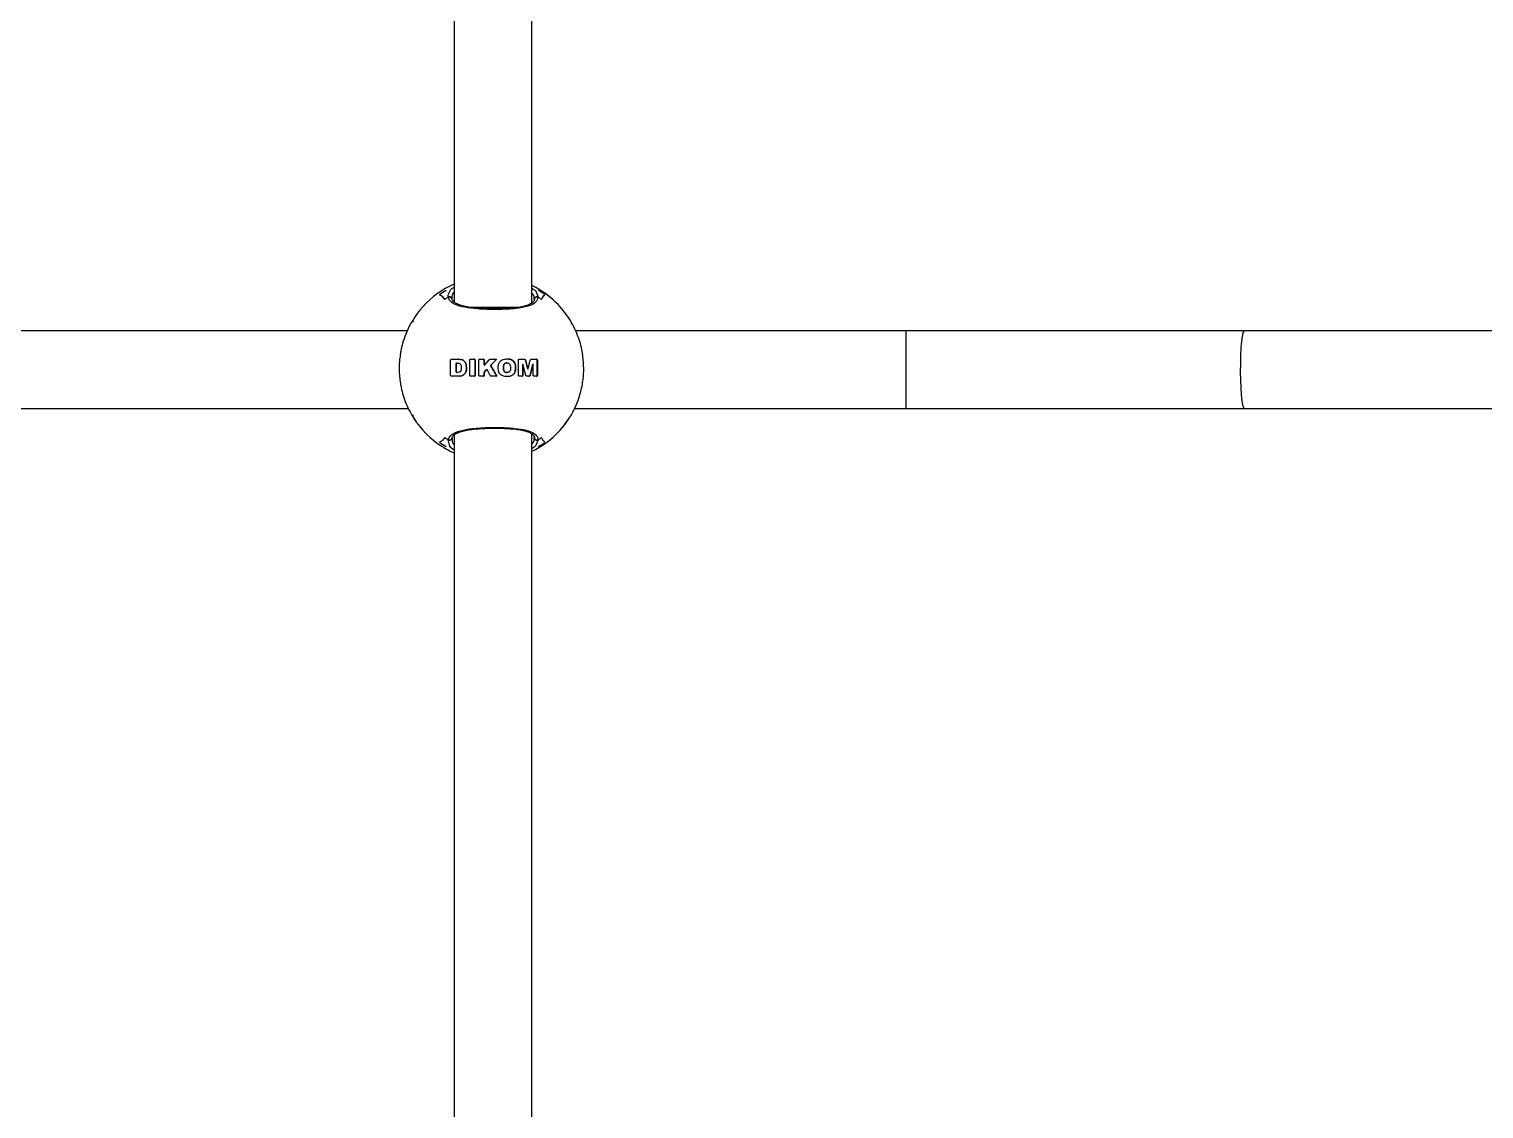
# Model space of a CAD drawing. Header units: millimetres. Extents: x -3650 to 2858, y -2899 to 2376.
# Drawn here: x 708.8 to 1008.4, y 273.6 to 495.9 of the extents above; entities that cross this region are included whole.
import ezdxf

# ---------------------------------------------------------------- set-up
doc = ezdxf.new("R2010")
doc.units = ezdxf.units.MM
doc.layers.add('DIKOM_ОБЪЕКТ', color=7, linetype='Continuous')

msp = doc.modelspace()

# ---------------------------------------------------------------- linework, layer by layer
at = {"layer": 'DIKOM_ОБЪЕКТ'}
for p, q in [((796.33, 527.99), (796.33, 439.71)), ((812.33, 439.51), (812.33, 527.99)), ((795.87, 440.36), (795.86, 440.55)), ((813.31, 441.47), (813.59, 440.7)), ((809.27, 438.55), (799.94, 438.55)), ((812.83, 440.22), (812.8, 440.31)), ((787.85, 435.78), (787.77, 435.52)), ((788.11, 436.41), (787.94, 436.13)), ((788.01, 436.27), (787.96, 436.11)), ((786.67, 433.76), (521.33, 433.76)), ((889.42, 433.76), (821.33, 433.76)), ((959.07, 433.76), (889.42, 433.76)), ((889.42, 417.76), (889.42, 433.76)), ((1024.33, 433.76), (959.07, 433.76)), ((795.59, 427.78), (795.69, 427.89)), ((795.59, 424.61), (795.59, 427.73)), ((795.69, 427.89), (795.8, 427.93)), ((795.8, 427.93), (795.89, 427.93)), ((795.89, 427.93), (797.23, 427.93)), ((796.7, 426.94), (796.7, 425.41)), ((796.7, 425.41), (796.7, 426.94)), ((796.7, 426.94), (796.7, 426.94)), ((796.94, 427.14), (796.94, 427.14)), ((796.95, 427.14), (797.13, 427.13)), ((796.96, 427.14), (796.96, 427.14)), ((797.23, 427.93), (797.94, 427.83)), ((797.94, 427.83), (797.23, 427.93)), ((797.54, 426.98), (797.63, 426.87)), ((797.94, 427.83), (798.09, 427.77)), ((798.09, 427.77), (797.94, 427.83)), ((797.94, 427.83), (797.94, 427.83)), ((798.09, 427.77), (798.61, 427.31)), ((798.6, 427.31), (798.09, 427.77)), ((798.09, 427.77), (798.09, 427.77)), ((798.8, 426.87), (798.6, 427.31)), ((798.6, 427.31), (798.61, 427.31)), ((798.61, 427.31), (798.8, 426.87)), ((798.75, 425.31), (798.88, 425.89)), ((798.88, 425.89), (798.76, 425.31)), ((798.8, 426.87), (798.88, 425.89)), ((798.88, 425.89), (798.8, 426.87)), ((798.8, 426.87), (798.8, 426.87)), ((798.88, 425.89), (798.88, 425.89)), ((799.51, 424.61), (799.51, 427.73)), ((799.71, 427.93), (800.41, 427.93)), ((800.61, 427.73), (800.61, 424.61)), ((800.61, 424.61), (800.61, 427.73)), ((800.61, 427.73), (800.61, 427.73)), ((801.41, 424.61), (801.41, 427.74)), ((801.61, 427.93), (802.3, 427.93)), ((802.5, 427.73), (802.5, 426.8)), ((802.5, 426.8), (802.5, 427.73)), ((802.5, 427.73), (802.5, 427.73)), ((802.5, 426.8), (802.5, 426.8)), ((802.57, 426.73), (802.58, 426.73)), ((802.64, 426.76), (803.52, 427.78)), ((802.93, 425.71), (802.64, 425.41)), ((802.64, 425.41), (802.93, 425.71)), ((802.93, 425.71), (802.93, 425.71)), ((803.03, 425.76), (803.03, 425.76)), ((803.72, 424.59), (803.16, 425.68)), ((803.85, 427.93), (804.89, 427.93)), ((803.91, 426.44), (803.91, 426.44)), ((803.94, 426.75), (804.95, 427.79)), ((803.94, 426.75), (803.95, 426.75)), ((804.95, 427.79), (803.95, 426.75)), ((804.95, 427.79), (804.95, 427.79)), ((806.48, 426.53), (806.48, 425.81)), ((806.48, 426.53), (806.48, 426.53)), ((806.48, 425.81), (806.48, 426.53)), ((806.48, 425.81), (806.6, 425.46)), ((806.48, 425.81), (806.48, 425.81)), ((806.61, 425.46), (806.48, 425.81)), ((806.6, 425.46), (806.61, 425.46)), ((806.65, 426.94), (806.65, 426.94)), ((806.92, 427.13), (806.92, 427.13)), ((807.18, 427.18), (807.18, 427.18)), ((807.86, 427.91), (807.19, 427.95)), ((807.89, 425.81), (807.77, 425.45)), ((807.86, 427.91), (807.86, 427.91)), ((807.9, 426.45), (807.89, 425.81)), ((808.9, 426.87), (808.9, 426.87)), ((809.56, 424.61), (809.56, 427.73)), ((809.76, 427.93), (810.77, 427.93)), ((810.43, 424.61), (810.43, 426.9)), ((810.43, 426.9), (810.44, 426.9)), ((810.44, 426.9), (810.44, 424.61)), ((810.46, 426.92), (810.46, 426.92)), ((811.06, 424.61), (810.49, 426.9)), ((811.46, 425.98), (811.01, 427.74)), ((811.02, 427.74), (811.47, 425.98)), ((811.46, 425.98), (811.47, 425.98)), ((811.51, 425.95), (811.51, 425.95)), ((811.56, 425.98), (812, 427.74)), ((812.53, 426.9), (811.95, 424.61)), ((811.95, 424.61), (812.53, 426.9)), ((812.25, 427.93), (813.25, 427.93)), ((812.53, 426.9), (812.53, 426.9)), ((812.56, 426.92), (812.55, 426.92)), ((812.58, 424.61), (812.58, 426.9)), ((813.44, 424.61), (813.44, 427.73)), ((813.44, 427.73), (813.45, 427.73)), ((813.45, 427.73), (813.45, 424.61)), ((795.6, 424.56), (795.59, 424.61)), ((795.81, 424.42), (795.68, 424.47)), ((795.89, 424.41), (795.81, 424.42)), ((797.24, 424.41), (795.89, 424.41)), ((796.7, 425.41), (796.7, 425.41)), ((796.93, 425.21), (796.93, 425.21)), ((797.33, 425.24), (796.95, 425.21)), ((796.96, 425.21), (796.96, 425.21)), ((797.37, 424.42), (797.24, 424.41)), ((797.25, 424.41), (797.37, 424.42)), ((797.9, 424.51), (797.37, 424.42)), ((797.37, 424.42), (797.89, 424.51)), ((797.37, 424.42), (797.37, 424.42)), ((797.89, 424.51), (797.9, 424.51)), ((798.75, 425.31), (798.76, 425.31)), ((800.41, 424.41), (799.71, 424.41)), ((800.61, 424.61), (800.61, 424.61)), ((802.3, 424.41), (801.61, 424.41)), ((802.5, 425.07), (802.5, 424.61)), ((802.5, 424.61), (802.5, 425.07)), ((802.5, 425.07), (802.5, 425.07)), ((802.5, 424.61), (802.5, 424.61)), ((802.64, 425.41), (802.64, 425.41)), ((804.95, 424.41), (804.01, 424.41)), ((805.04, 424.58), (805.04, 424.58)), ((807.16, 425.16), (807.17, 425.16)), ((807.2, 424.35), (807.87, 424.44)), ((807.87, 424.44), (807.87, 424.44)), ((808.87, 425.4), (808.88, 425.4)), ((810.24, 424.41), (809.76, 424.41)), ((810.43, 424.61), (810.44, 424.61)), ((811.71, 424.41), (811.31, 424.41)), ((811.95, 424.61), (811.95, 424.61)), ((813.25, 424.41), (812.77, 424.41)), ((813.44, 424.61), (813.45, 424.61)), ((521.08, 417.76), (786.89, 417.76)), ((787.77, 416.52), (787.85, 416.26)), ((821.08, 417.76), (889.42, 417.76)), ((889.42, 417.76), (959.07, 417.76)), ((959.07, 417.76), (1024.33, 417.76)), ((787.96, 415.93), (788.01, 415.77)), ((795.39, 410.25), (795.11, 411.34)), ((795.91, 411.56), (795.93, 411.48)), ((796.33, 412.34), (796.33, 139.7)), ((812.33, 139.51), (812.33, 412.53)), ((812.8, 411.73), (812.83, 411.82)), ((813.59, 411.34), (813.27, 410.53)), ((814.16, 410.01), (813.65, 409.94)), ((814.24, 410.3), (814.24, 410.02))]:
    msp.add_line(p, q, dxfattribs=at)
at = {"layer": 'DIKOM_ОБЪЕКТ', "flags": 128}
msp.add_lwpolyline([(959.07, 417.76), (958.9, 417.95), (958.74, 418.5), (958.59, 419.39), (958.47, 420.58), (958.37, 422.02), (958.3, 423.62), (958.28, 425.33), (958.29, 427.06), (958.33, 428.72), (958.41, 430.25), (958.52, 431.57), (958.66, 432.62), (958.82, 433.34), (958.99, 433.72), (959.07, 433.76)], dxfattribs=at)
at = {"layer": 'DIKOM_ОБЪЕКТ'}
for centre, radius, start, end in [((804.01, 426.03), 19, 122.6676, 147.3693), ((804.12, 426.09), 18.59, 120.5809, 125.6375), ((804.32, 426.08), 17.28, 122.2246, 125.0626), ((804.23, 425.86), 17.54, 54.959, 57.7538), ((804.2, 426.11), 18.58, 54.3583, 59.4187), ((803.99, 426.03), 19, 32.6311, 57.3321), ((804.01, 426.01), 18.99, 212.6297, 237.3346), ((803.99, 426.01), 18.99, 302.6657, 327.3699), ((804.17, 426.02), 18.67, 234.3734, 239.4081), ((804.21, 425.8), 17.08, 234.9276, 237.7985), ((804.34, 426.01), 17.34, 302.2231, 305.0508), ((804.15, 426), 18.66, 300.5923, 305.6307)]:
    msp.add_arc(centre, radius, start, end, dxfattribs=at)
for points, knots in [([(793.29, 441.2), (793.47, 441.12), (793.85, 440.96), (794.21, 440.47), (794.4, 440.22)], [0, 0, 0, 0, 0.49657, 1, 1, 1, 1]), ([(794.4, 440.22), (794.22, 440.47), (793.85, 440.96), (793.48, 441.12), (793.29, 441.2)], [0, 0, 0, 0, 0.496486, 1, 1, 1, 1]), ([(796.33, 443.36), (795.99, 443.22), (795.05, 442.84), (794.21, 442.3), (793.67, 441.95)], [0, 0, 0, 0, 0.368047, 1, 1, 1, 1]), ([(795.11, 440.7), (795.1, 440.74), (795.04, 441.11), (795.25, 441.5), (795.44, 441.85)], [0, 0, 0, 0, 0.112863, 1, 1, 1, 1]), ([(795.84, 440.38), (795.84, 440.39), (795.83, 440.47), (795.75, 440.59), (795.61, 440.71), (795.44, 440.77), (795.27, 440.77), (795.17, 440.73), (795.12, 440.7), (795.11, 440.7)], [0, 0, 0, 0, 0.031897, 0.241297, 0.444904, 0.634331, 0.810301, 0.980093, 1, 1, 1, 1]), ([(795.11, 440.7), (795.16, 440.72), (795.25, 440.77), (795.42, 440.77), (795.57, 440.73), (795.71, 440.64), (795.81, 440.5), (795.86, 440.35), (795.87, 440.26), (795.87, 440.22)], [0, 0, 0, 0, 0.145332, 0.290724, 0.434578, 0.582064, 0.73851, 0.90609, 1, 1, 1, 1]), ([(813.59, 440.7), (813.49, 440.32), (813.29, 439.56), (811.65, 438.77), (809.45, 438.38), (806.92, 438.19), (804.17, 438.14), (801.1, 438.25), (798.4, 438.56), (796.38, 439.17), (795.36, 439.94), (795.17, 440.5), (795.11, 440.7)], [0, 0, 0, 0, 0.111436, 0.229361, 0.339012, 0.41011, 0.516712, 0.623259, 0.729395, 0.834804, 0.941414, 1, 1, 1, 1]), ([(795.44, 441.85), (795.46, 441.94), (795.53, 442.26), (796, 442.57), (796.33, 442.79)], [0, 0, 0, 0, 0.283645, 1, 1, 1, 1]), ([(796.33, 441.78), (796.3, 441.75), (795.83, 441.35), (795.86, 440.93), (795.88, 440.54)], [0, 0, 0, 0, 0.071291, 1, 1, 1, 1]), ([(814.17, 442.04), (814.06, 442.12), (813.49, 442.53), (812.85, 442.83), (812.33, 443.07)], [0, 0, 0, 0, 0.191133, 1, 1, 1, 1]), ([(812.33, 442.57), (812.69, 442.31), (813.19, 441.94), (813.29, 441.57), (813.31, 441.47)], [0, 0, 0, 0, 0.711231, 1, 1, 1, 1]), ([(812.8, 440.31), (812.81, 440.66), (812.81, 441.05), (812.38, 441.46), (812.33, 441.5)], [0, 0, 0, 0, 0.884617, 1, 1, 1, 1]), ([(813.59, 440.7), (813.54, 440.72), (813.45, 440.77), (813.28, 440.77), (813.13, 440.73), (812.99, 440.64), (812.89, 440.5), (812.84, 440.35), (812.83, 440.26), (812.83, 440.22)], [0, 0, 0, 0, 0.145408, 0.290776, 0.43471, 0.582171, 0.738591, 0.906106, 1, 1, 1, 1]), ([(812.83, 440.22), (812.84, 440.29), (812.85, 440.42), (812.95, 440.59), (813.09, 440.71), (813.26, 440.77), (813.43, 440.77), (813.53, 440.73), (813.58, 440.7), (813.59, 440.7)], [0, 0, 0, 0, 0.177699, 0.355438, 0.528363, 0.689348, 0.838802, 0.982905, 1, 1, 1, 1]), ([(823.01, 426.02), (822.98, 426.85), (822.93, 428.01), (822.66, 429.72), (822.32, 431.18), (821.76, 432.88), (820.99, 434.61), (820, 436.34), (818.79, 438.02), (817.35, 439.6), (815.81, 440.97), (814.69, 441.71), (814.17, 442.04)], [0, 0, 0, 0, 0.129772, 0.183155, 0.271805, 0.364326, 0.464037, 0.568649, 0.677257, 0.789171, 0.9039, 1, 1, 1, 1]), ([(814.3, 440.22), (814.42, 440.47), (814.66, 440.96), (814.9, 441.12), (815.02, 441.2)], [0, 0, 0, 0, 0.496487, 1, 1, 1, 1]), ([(815.02, 441.2), (814.9, 441.12), (814.66, 440.96), (814.42, 440.47), (814.3, 440.22)], [0, 0, 0, 0, 0.496569, 1, 1, 1, 1]), ([(804.5, 438.3), (804.43, 438.3), (803.82, 438.3), (802.65, 438.33), (801.07, 438.42), (799.61, 438.58), (798.34, 438.81), (797.31, 439.12), (796.54, 439.49), (796.07, 439.9), (795.87, 440.17), (795.87, 440.34), (795.87, 440.36)], [0, 0, 0, 0, 0.014273, 0.137226, 0.259476, 0.380698, 0.501411, 0.620166, 0.738564, 0.856338, 0.978306, 1, 1, 1, 1]), ([(812.8, 440.19), (812.8, 440.14), (812.79, 439.96), (812.59, 439.68), (812.1, 439.3), (811.32, 438.96), (810.26, 438.7), (808.98, 438.5), (807.53, 438.38), (806.01, 438.31), (804.98, 438.3), (804.5, 438.3)], [0, 0, 0, 0, 0.050537, 0.174305, 0.287662, 0.408262, 0.528488, 0.647392, 0.769779, 0.89136, 1, 1, 1, 1]), ([(787.94, 436.13), (787.71, 435.77), (787.08, 434.8), (786.33, 433.13), (785.72, 431.32), (785.37, 429.93), (785.26, 429.17), (785.22, 428.91)], [0, 0, 0, 0, 0.164453, 0.445206, 0.703319, 0.900352, 1, 1, 1, 1]), ([(785.27, 428.9), (785.2, 428.58), (785.01, 427.69), (784.98, 425.7), (785.03, 423.92), (785.25, 422.99), (785.27, 422.89)], [0, 0, 0, 0, 0.172979, 0.481716, 0.944279, 1, 1, 1, 1]), ([(795.59, 427.73), (795.59, 427.74), (795.59, 427.76), (795.59, 427.78), (795.59, 427.78)], [0, 0, 0, 0, 0.539, 1, 1, 1, 1]), ([(796.95, 427.14), (796.91, 427.13), (796.84, 427.13), (796.77, 427.08), (796.72, 427.01), (796.7, 426.96), (796.7, 426.94)], [0, 0, 0, 0, 0.323748, 0.60316, 0.807263, 1, 1, 1, 1]), ([(796.7, 426.94), (796.71, 426.96), (796.72, 427.01), (796.76, 427.07), (796.82, 427.11), (796.89, 427.14), (796.93, 427.14), (796.95, 427.14)], [0, 0, 0, 0, 0.1936, 0.386627, 0.592045, 0.825353, 1, 1, 1, 1]), ([(797.13, 427.13), (797.23, 427.11), (797.38, 427.08), (797.5, 427), (797.54, 426.98)], [0, 0, 0, 0, 0.709354, 1, 1, 1, 1]), ([(797.62, 425.43), (797.57, 425.37), (797.48, 425.29), (797.37, 425.25), (797.33, 425.24)], [0, 0, 0, 0, 0.617536, 1, 1, 1, 1]), ([(797.73, 425.66), (797.71, 425.6), (797.69, 425.52), (797.64, 425.45), (797.62, 425.43)], [0, 0, 0, 0, 0.688471, 1, 1, 1, 1]), ([(797.63, 426.87), (797.67, 426.8), (797.72, 426.71), (797.74, 426.61), (797.74, 426.59)], [0, 0, 0, 0, 0.786316, 1, 1, 1, 1]), ([(797.74, 426.59), (797.76, 426.33), (797.79, 426.02), (797.74, 425.71), (797.73, 425.66)], [0, 0, 0, 0, 0.827846, 1, 1, 1, 1]), ([(799.51, 427.73), (799.51, 427.76), (799.52, 427.8), (799.55, 427.86), (799.6, 427.9), (799.66, 427.93), (799.7, 427.93), (799.71, 427.93)], [0, 0, 0, 0, 0.210776, 0.421561, 0.633126, 0.85426, 1, 1, 1, 1]), ([(800.61, 427.73), (800.6, 427.76), (800.6, 427.8), (800.56, 427.86), (800.5, 427.91), (800.45, 427.93), (800.41, 427.93), (800.4, 427.93)], [0, 0, 0, 0, 0.219571, 0.438731, 0.666416, 0.903907, 1, 1, 1, 1]), ([(800.41, 427.93), (800.43, 427.93), (800.48, 427.92), (800.55, 427.88), (800.59, 427.82), (800.61, 427.77), (800.61, 427.74), (800.61, 427.73)], [0, 0, 0, 0, 0.241025, 0.481964, 0.721936, 0.953836, 1, 1, 1, 1]), ([(801.41, 427.74), (801.41, 427.76), (801.41, 427.8), (801.45, 427.86), (801.49, 427.9), (801.55, 427.93), (801.59, 427.93), (801.61, 427.93)], [0, 0, 0, 0, 0.207851, 0.416027, 0.622521, 0.831466, 1, 1, 1, 1]), ([(802.3, 427.93), (802.32, 427.93), (802.37, 427.92), (802.43, 427.89), (802.48, 427.83), (802.5, 427.78), (802.5, 427.74), (802.5, 427.73)], [0, 0, 0, 0, 0.229005, 0.457636, 0.687911, 0.916889, 1, 1, 1, 1]), ([(802.5, 427.73), (802.49, 427.76), (802.49, 427.8), (802.45, 427.87), (802.39, 427.91), (802.34, 427.93), (802.31, 427.93), (802.3, 427.93)], [0, 0, 0, 0, 0.224367, 0.448427, 0.676092, 0.906262, 1, 1, 1, 1]), ([(802.5, 426.8), (802.5, 426.8), (802.51, 426.78), (802.52, 426.76), (802.53, 426.74), (802.56, 426.73), (802.58, 426.73), (802.61, 426.73), (802.62, 426.74), (802.63, 426.75), (802.64, 426.76)], [0, 0, 0, 0, 0.130919, 0.262041, 0.393873, 0.527774, 0.662082, 0.796846, 0.930352, 1, 1, 1, 1]), ([(802.57, 426.73), (802.57, 426.73), (802.56, 426.73), (802.54, 426.73), (802.52, 426.75), (802.51, 426.77), (802.5, 426.79), (802.5, 426.8), (802.5, 426.8)], [0, 0, 0, 0, 0.053774, 0.263197, 0.473998, 0.684599, 0.893263, 1, 1, 1, 1]), ([(803.16, 425.68), (803.15, 425.69), (803.13, 425.72), (803.09, 425.75), (803.04, 425.76), (802.99, 425.75), (802.96, 425.74), (802.94, 425.72), (802.93, 425.71)], [0, 0, 0, 0, 0.179757, 0.359861, 0.540854, 0.722981, 0.906178, 1, 1, 1, 1]), ([(802.93, 425.71), (802.94, 425.72), (802.97, 425.75), (803, 425.76), (803.03, 425.76), (803.03, 425.76)], [0, 0, 0, 0, 0.432294, 0.864128, 1, 1, 1, 1]), ([(803.52, 427.78), (803.56, 427.82), (803.64, 427.89), (803.76, 427.93), (803.83, 427.93), (803.85, 427.93)], [0, 0, 0, 0, 0.427552, 0.855209, 1, 1, 1, 1]), ([(803.91, 426.44), (803.9, 426.47), (803.87, 426.52), (803.87, 426.62), (803.9, 426.7), (803.93, 426.74), (803.94, 426.75)], [0, 0, 0, 0, 0.274491, 0.548731, 0.822467, 1, 1, 1, 1]), ([(803.95, 426.75), (803.93, 426.73), (803.89, 426.68), (803.87, 426.58), (803.88, 426.5), (803.9, 426.46), (803.91, 426.44)], [0, 0, 0, 0, 0.273527, 0.546862, 0.820541, 1, 1, 1, 1]), ([(803.91, 426.44), (804.1, 426.13), (804.48, 425.51), (804.86, 424.89), (805.04, 424.58)], [0, 0, 0, 0, 0.498622, 1, 1, 1, 1]), ([(805.04, 424.58), (804.85, 424.89), (804.48, 425.51), (804.1, 426.13), (803.91, 426.44)], [0, 0, 0, 0, 0.4986, 1, 1, 1, 1]), ([(804.89, 427.93), (804.9, 427.93), (804.92, 427.93), (804.94, 427.91), (804.96, 427.89), (804.97, 427.86), (804.98, 427.84), (804.97, 427.81), (804.96, 427.8), (804.95, 427.79)], [0, 0, 0, 0, 0.146997, 0.294031, 0.441242, 0.590395, 0.739898, 0.889964, 1, 1, 1, 1]), ([(804.95, 427.79), (804.95, 427.8), (804.97, 427.81), (804.97, 427.84), (804.97, 427.87), (804.96, 427.9), (804.93, 427.92), (804.91, 427.93), (804.89, 427.93), (804.89, 427.93)], [0, 0, 0, 0, 0.1499, 0.298845, 0.449264, 0.599045, 0.74828, 0.896883, 1, 1, 1, 1]), ([(805.46, 425.5), (805.42, 425.85), (805.36, 426.31), (805.44, 426.75), (805.46, 426.85)], [0, 0, 0, 0, 0.776361, 1, 1, 1, 1]), ([(805.46, 426.85), (805.52, 427.02), (805.65, 427.34), (806, 427.69), (806.28, 427.82), (806.42, 427.88)], [0, 0, 0, 0, 0.356978, 0.69522, 1, 1, 1, 1]), ([(806.32, 424.51), (806.18, 424.57), (805.9, 424.71), (805.6, 425.07), (805.51, 425.36), (805.46, 425.5)], [0, 0, 0, 0, 0.337043, 0.674113, 1, 1, 1, 1]), ([(806.42, 427.88), (806.73, 427.94), (807.22, 428.03), (807.69, 427.94), (807.86, 427.91)], [0, 0, 0, 0, 0.646336, 1, 1, 1, 1]), ([(806.65, 426.94), (806.6, 426.85), (806.52, 426.72), (806.49, 426.58), (806.48, 426.53)], [0, 0, 0, 0, 0.666923, 1, 1, 1, 1]), ([(806.48, 426.53), (806.51, 426.62), (806.54, 426.77), (806.63, 426.9), (806.65, 426.94)], [0, 0, 0, 0, 0.66713, 1, 1, 1, 1]), ([(806.6, 425.46), (806.65, 425.4), (806.75, 425.28), (806.95, 425.18), (807.1, 425.17), (807.16, 425.16)], [0, 0, 0, 0, 0.346801, 0.693612, 1, 1, 1, 1]), ([(807.23, 425.16), (807.15, 425.16), (807, 425.16), (806.78, 425.27), (806.66, 425.38), (806.61, 425.45), (806.61, 425.46)], [0, 0, 0, 0, 0.320671, 0.641263, 0.961022, 1, 1, 1, 1]), ([(806.92, 427.13), (806.85, 427.09), (806.75, 427.04), (806.67, 426.96), (806.65, 426.94)], [0, 0, 0, 0, 0.69894, 1, 1, 1, 1]), ([(806.65, 426.94), (806.71, 426.99), (806.79, 427.07), (806.89, 427.11), (806.92, 427.13)], [0, 0, 0, 0, 0.69892, 1, 1, 1, 1]), ([(806.92, 427.13), (807, 427.15), (807.14, 427.19), (807.28, 427.17), (807.34, 427.16)], [0, 0, 0, 0, 0.581563, 1, 1, 1, 1]), ([(807.18, 427.17), (807.15, 427.17), (807.06, 427.18), (806.98, 427.15), (806.92, 427.13)], [0, 0, 0, 0, 0.329224, 1, 1, 1, 1]), ([(807.77, 425.45), (807.72, 425.4), (807.63, 425.28), (807.43, 425.18), (807.29, 425.17), (807.23, 425.16)], [0, 0, 0, 0, 0.348277, 0.696369, 1, 1, 1, 1]), ([(807.34, 427.16), (807.43, 427.12), (807.57, 427.07), (807.68, 426.97), (807.72, 426.94)], [0, 0, 0, 0, 0.662378, 1, 1, 1, 1]), ([(807.72, 426.94), (807.77, 426.86), (807.87, 426.71), (807.89, 426.53), (807.9, 426.45)], [0, 0, 0, 0, 0.548993, 1, 1, 1, 1]), ([(807.86, 427.91), (808.02, 427.84), (808.34, 427.72), (808.71, 427.34), (808.84, 427.03), (808.9, 426.87)], [0, 0, 0, 0, 0.338044, 0.676396, 1, 1, 1, 1]), ([(808.9, 426.87), (808.84, 427.03), (808.71, 427.35), (808.33, 427.72), (808.02, 427.84), (807.86, 427.91)], [0, 0, 0, 0, 0.330591, 0.660927, 1, 1, 1, 1]), ([(808.87, 425.4), (808.93, 425.76), (809.01, 426.25), (808.92, 426.74), (808.9, 426.87)], [0, 0, 0, 0, 0.724683, 1, 1, 1, 1]), ([(808.9, 426.87), (808.95, 426.51), (809.01, 426.02), (808.91, 425.53), (808.88, 425.4)], [0, 0, 0, 0, 0.724272, 1, 1, 1, 1]), ([(809.56, 427.73), (809.56, 427.76), (809.56, 427.8), (809.59, 427.85), (809.63, 427.9), (809.69, 427.93), (809.73, 427.93), (809.76, 427.93)], [0, 0, 0, 0, 0.191283, 0.381707, 0.580576, 0.791002, 1, 1, 1, 1]), ([(810.43, 426.9), (810.43, 426.9), (810.44, 426.9), (810.44, 426.91), (810.45, 426.92), (810.45, 426.92), (810.46, 426.92), (810.46, 426.92)], [0, 0, 0, 0, 0.231186, 0.45686, 0.698105, 0.951833, 1, 1, 1, 1]), ([(810.49, 426.9), (810.48, 426.9), (810.48, 426.91), (810.47, 426.91), (810.47, 426.92), (810.46, 426.92), (810.45, 426.91), (810.44, 426.91), (810.44, 426.9), (810.44, 426.9), (810.44, 426.9)], [0, 0, 0, 0, 0.122232, 0.2484, 0.377777, 0.51639, 0.663747, 0.809725, 0.948697, 1, 1, 1, 1]), ([(810.77, 427.93), (810.8, 427.93), (810.86, 427.92), (810.94, 427.87), (811, 427.81), (811.01, 427.76), (811.02, 427.74)], [0, 0, 0, 0, 0.284777, 0.570497, 0.836564, 1, 1, 1, 1]), ([(811.51, 425.95), (811.51, 425.95), (811.5, 425.95), (811.49, 425.95), (811.47, 425.96), (811.47, 425.97), (811.46, 425.98), (811.46, 425.98)], [0, 0, 0, 0, 0.019188, 0.320998, 0.619333, 0.895848, 1, 1, 1, 1]), ([(811.47, 425.98), (811.47, 425.98), (811.47, 425.97), (811.48, 425.96), (811.5, 425.95), (811.52, 425.95), (811.53, 425.95), (811.55, 425.96), (811.56, 425.97), (811.56, 425.98), (811.56, 425.98)], [0, 0, 0, 0, 0.12004, 0.240036, 0.370229, 0.510424, 0.661051, 0.8099, 0.947962, 1, 1, 1, 1]), ([(812, 427.74), (812.02, 427.77), (812.05, 427.83), (812.12, 427.9), (812.19, 427.93), (812.24, 427.93), (812.25, 427.93)], [0, 0, 0, 0, 0.29011, 0.578933, 0.898324, 1, 1, 1, 1]), ([(812.58, 426.9), (812.58, 426.9), (812.58, 426.9), (812.57, 426.91), (812.57, 426.91), (812.56, 426.92), (812.55, 426.92), (812.54, 426.91), (812.53, 426.91), (812.53, 426.9), (812.53, 426.9)], [0, 0, 0, 0, 0.114332, 0.228343, 0.349993, 0.486868, 0.64014, 0.805904, 0.963927, 1, 1, 1, 1]), ([(812.53, 426.9), (812.53, 426.9), (812.53, 426.91), (812.54, 426.91), (812.55, 426.92), (812.55, 426.92), (812.55, 426.92)], [0, 0, 0, 0, 0.298256, 0.59272, 0.921948, 1, 1, 1, 1]), ([(813.44, 427.73), (813.44, 427.75), (813.43, 427.79), (813.4, 427.85), (813.36, 427.89), (813.31, 427.92), (813.27, 427.93), (813.24, 427.93)], [0, 0, 0, 0, 0.180224, 0.360169, 0.544828, 0.754113, 1, 1, 1, 1]), ([(813.25, 427.93), (813.28, 427.93), (813.33, 427.92), (813.39, 427.87), (813.43, 427.81), (813.44, 427.76), (813.44, 427.74), (813.45, 427.73)], [0, 0, 0, 0, 0.322053, 0.547388, 0.773825, 0.968938, 1, 1, 1, 1]), ([(814.17, 410), (814.34, 410.1), (815.17, 410.58), (816.51, 411.68), (818.16, 413.27), (819.58, 415.06), (820.76, 416.96), (821.66, 418.91), (822.28, 420.72), (822.66, 422.34), (822.94, 424.05), (822.98, 425.28), (823.01, 426.02)], [0, 0, 0, 0, 0.030462, 0.151111, 0.271207, 0.390414, 0.508024, 0.622277, 0.727325, 0.807506, 0.883349, 1, 1, 1, 1]), ([(785.26, 422.89), (785.27, 422.77), (785.38, 422.1), (785.68, 420.86), (786.24, 419.16), (786.97, 417.48), (787.61, 416.42), (787.92, 415.9)], [0, 0, 0, 0, 0.046682, 0.271628, 0.506413, 0.759433, 1, 1, 1, 1]), ([(795.68, 424.47), (795.66, 424.48), (795.63, 424.51), (795.61, 424.55), (795.6, 424.56)], [0, 0, 0, 0, 0.555744, 1, 1, 1, 1]), ([(796.7, 425.41), (796.7, 425.39), (796.71, 425.34), (796.75, 425.28), (796.81, 425.24), (796.87, 425.21), (796.91, 425.21), (796.93, 425.21)], [0, 0, 0, 0, 0.194805, 0.389466, 0.596167, 0.831926, 1, 1, 1, 1]), ([(796.95, 425.21), (796.92, 425.21), (796.85, 425.22), (796.77, 425.27), (796.72, 425.33), (796.71, 425.38), (796.7, 425.41), (796.7, 425.41)], [0, 0, 0, 0, 0.309834, 0.579089, 0.779573, 0.961002, 1, 1, 1, 1]), ([(797.89, 424.51), (798.07, 424.6), (798.42, 424.78), (798.64, 425.13), (798.75, 425.31)], [0, 0, 0, 0, 0.489719, 1, 1, 1, 1]), ([(798.76, 425.31), (798.66, 425.15), (798.47, 424.84), (798.13, 424.61), (797.94, 424.53), (797.9, 424.51)], [0, 0, 0, 0, 0.445477, 0.889244, 1, 1, 1, 1]), ([(799.71, 424.41), (799.69, 424.42), (799.64, 424.42), (799.58, 424.45), (799.54, 424.5), (799.51, 424.56), (799.51, 424.6), (799.51, 424.61)], [0, 0, 0, 0, 0.220265, 0.440952, 0.65111, 0.848039, 1, 1, 1, 1]), ([(800.61, 424.61), (800.61, 424.59), (800.6, 424.55), (800.57, 424.49), (800.52, 424.44), (800.46, 424.42), (800.43, 424.41), (800.41, 424.41)], [0, 0, 0, 0, 0.206632, 0.412724, 0.625981, 0.848522, 1, 1, 1, 1]), ([(800.41, 424.41), (800.43, 424.42), (800.48, 424.42), (800.54, 424.46), (800.59, 424.51), (800.61, 424.57), (800.61, 424.6), (800.61, 424.61)], [0, 0, 0, 0, 0.228801, 0.457441, 0.685285, 0.905074, 1, 1, 1, 1]), ([(801.61, 424.41), (801.59, 424.41), (801.54, 424.42), (801.48, 424.45), (801.44, 424.5), (801.41, 424.55), (801.41, 424.59), (801.41, 424.61)], [0, 0, 0, 0, 0.208538, 0.417095, 0.621594, 0.820548, 1, 1, 1, 1]), ([(802.5, 424.61), (802.5, 424.59), (802.5, 424.55), (802.46, 424.49), (802.41, 424.44), (802.36, 424.42), (802.32, 424.41), (802.3, 424.41)], [0, 0, 0, 0, 0.209281, 0.418532, 0.630503, 0.84565, 1, 1, 1, 1]), ([(802.3, 424.41), (802.32, 424.42), (802.37, 424.42), (802.43, 424.45), (802.47, 424.5), (802.5, 424.56), (802.5, 424.6), (802.5, 424.61)], [0, 0, 0, 0, 0.214857, 0.429993, 0.645493, 0.860094, 1, 1, 1, 1]), ([(802.64, 425.41), (802.61, 425.37), (802.54, 425.3), (802.51, 425.17), (802.5, 425.09), (802.5, 425.07)], [0, 0, 0, 0, 0.404755, 0.809857, 1, 1, 1, 1]), ([(802.5, 425.07), (802.5, 425.12), (802.51, 425.22), (802.57, 425.34), (802.62, 425.4), (802.64, 425.41)], [0, 0, 0, 0, 0.401144, 0.802116, 1, 1, 1, 1]), ([(804.01, 424.41), (803.97, 424.42), (803.89, 424.43), (803.79, 424.49), (803.74, 424.56), (803.72, 424.59)], [0, 0, 0, 0, 0.330683, 0.661489, 1, 1, 1, 1]), ([(804.94, 424.41), (804.96, 424.42), (804.98, 424.42), (805.02, 424.44), (805.04, 424.48), (805.05, 424.51), (805.05, 424.55), (805.04, 424.57), (805.04, 424.58)], [0, 0, 0, 0, 0.171619, 0.343058, 0.515067, 0.687541, 0.861359, 1, 1, 1, 1]), ([(805.04, 424.58), (805.05, 424.57), (805.06, 424.55), (805.06, 424.51), (805.04, 424.47), (805.01, 424.44), (804.98, 424.42), (804.96, 424.42), (804.95, 424.41)], [0, 0, 0, 0, 0.173957, 0.34736, 0.521591, 0.694913, 0.867584, 1, 1, 1, 1]), ([(807.87, 424.44), (807.63, 424.39), (807.11, 424.29), (806.59, 424.43), (806.32, 424.51)], [0, 0, 0, 0, 0.468561, 1, 1, 1, 1]), ([(808.88, 425.4), (808.8, 425.23), (808.63, 424.91), (808.25, 424.59), (807.98, 424.48), (807.87, 424.44)], [0, 0, 0, 0, 0.37858, 0.756964, 1, 1, 1, 1]), ([(807.87, 424.44), (808.04, 424.51), (808.37, 424.66), (808.71, 425.03), (808.83, 425.3), (808.87, 425.4)], [0, 0, 0, 0, 0.385594, 0.771413, 1, 1, 1, 1]), ([(809.76, 424.41), (809.73, 424.42), (809.69, 424.42), (809.63, 424.46), (809.58, 424.51), (809.56, 424.57), (809.56, 424.6), (809.56, 424.61)], [0, 0, 0, 0, 0.228424, 0.45664, 0.683318, 0.900262, 1, 1, 1, 1]), ([(810.23, 424.41), (810.26, 424.41), (810.3, 424.42), (810.36, 424.45), (810.4, 424.5), (810.43, 424.56), (810.43, 424.6), (810.43, 424.61)], [0, 0, 0, 0, 0.21659, 0.434438, 0.640202, 0.831081, 1, 1, 1, 1]), ([(810.44, 424.61), (810.43, 424.59), (810.43, 424.55), (810.41, 424.5), (810.37, 424.45), (810.32, 424.42), (810.27, 424.41), (810.24, 424.41), (810.24, 424.41)], [0, 0, 0, 0, 0.181902, 0.363823, 0.546161, 0.735706, 0.938019, 1, 1, 1, 1]), ([(811.31, 424.41), (811.28, 424.42), (811.22, 424.42), (811.14, 424.47), (811.08, 424.54), (811.07, 424.59), (811.06, 424.61)], [0, 0, 0, 0, 0.284095, 0.568158, 0.844208, 1, 1, 1, 1]), ([(811.7, 424.41), (811.73, 424.42), (811.79, 424.42), (811.87, 424.47), (811.93, 424.54), (811.94, 424.59), (811.95, 424.61)], [0, 0, 0, 0, 0.282007, 0.564929, 0.822865, 1, 1, 1, 1]), ([(811.95, 424.61), (811.94, 424.58), (811.93, 424.53), (811.88, 424.47), (811.81, 424.43), (811.75, 424.41), (811.72, 424.41), (811.71, 424.41)], [0, 0, 0, 0, 0.216438, 0.432862, 0.660341, 0.912362, 1, 1, 1, 1]), ([(812.77, 424.41), (812.74, 424.42), (812.69, 424.43), (812.62, 424.49), (812.59, 424.55), (812.58, 424.59), (812.58, 424.61)], [0, 0, 0, 0, 0.320916, 0.609259, 0.826779, 1, 1, 1, 1]), ([(813.45, 424.61), (813.44, 424.6), (813.44, 424.56), (813.42, 424.5), (813.38, 424.46), (813.33, 424.43), (813.28, 424.41), (813.26, 424.41), (813.25, 424.41)], [0, 0, 0, 0, 0.169213, 0.338402, 0.512201, 0.70709, 0.934117, 1, 1, 1, 1]), ([(813.25, 424.41), (813.27, 424.42), (813.32, 424.42), (813.38, 424.47), (813.43, 424.52), (813.44, 424.58), (813.44, 424.61), (813.44, 424.61)], [0, 0, 0, 0, 0.300963, 0.521271, 0.742817, 0.930842, 1, 1, 1, 1]), ([(787.92, 415.9), (787.95, 415.85), (788.32, 415.19), (788.92, 414.39), (789.55, 413.7), (789.71, 413.53)], [0, 0, 0, 0, 0.062782, 0.758383, 1, 1, 1, 1]), ([(795.11, 411.34), (795.12, 411.4), (795.23, 411.88), (795.95, 412.68), (798.01, 413.4), (800.45, 413.73), (803.11, 413.87), (805.89, 413.89), (808.84, 413.74), (811.28, 413.36), (812.94, 412.68), (813.54, 411.94), (813.58, 411.46), (813.59, 411.34)], [0, 0, 0, 0, 0.016179, 0.139893, 0.255655, 0.364058, 0.435113, 0.541734, 0.648234, 0.754186, 0.859596, 0.967106, 1, 1, 1, 1]), ([(795.94, 411.84), (795.97, 411.92), (796.03, 412.11), (796.42, 412.46), (797.09, 412.83), (798.05, 413.16), (799.25, 413.41), (800.66, 413.58), (802.21, 413.69), (803.31, 413.73), (803.88, 413.73), (803.9, 413.73)], [0, 0, 0, 0, 0.077584, 0.206862, 0.330324, 0.461854, 0.594331, 0.726338, 0.861272, 0.995182, 1, 1, 1, 1]), ([(803.9, 413.73), (804.43, 413.74), (805.52, 413.74), (807.11, 413.69), (808.62, 413.58), (809.96, 413.4), (811.08, 413.15), (811.93, 412.83), (812.5, 412.46), (812.77, 412.07), (812.88, 411.87), (812.83, 411.71), (812.83, 411.71)], [0, 0, 0, 0, 0.10883, 0.222115, 0.334385, 0.445406, 0.555642, 0.66369, 0.771978, 0.880322, 0.998513, 1, 1, 1, 1]), ([(794.4, 411.82), (794.22, 411.57), (793.85, 411.08), (793.48, 410.92), (793.29, 410.84)], [0, 0, 0, 0, 0.496486, 1, 1, 1, 1]), ([(794.4, 411.82), (794.22, 411.57), (793.85, 411.08), (793.48, 410.92), (793.29, 410.84)], [0, 0, 0, 0, 0.496486, 1, 1, 1, 1]), ([(795.11, 411.34), (795.16, 411.32), (795.25, 411.27), (795.42, 411.27), (795.57, 411.31), (795.71, 411.4), (795.81, 411.54), (795.86, 411.69), (795.87, 411.78), (795.87, 411.82)], [0, 0, 0, 0, 0.145337, 0.290734, 0.434564, 0.582055, 0.738507, 0.906196, 1, 1, 1, 1]), ([(795.87, 411.82), (795.86, 411.75), (795.85, 411.62), (795.75, 411.45), (795.61, 411.33), (795.44, 411.27), (795.27, 411.27), (795.17, 411.31), (795.12, 411.34), (795.11, 411.34)], [0, 0, 0, 0, 0.177696, 0.355461, 0.528473, 0.689368, 0.838835, 0.983091, 1, 1, 1, 1]), ([(795.85, 411.53), (795.84, 411.56), (795.83, 411.61), (795.86, 411.66), (795.88, 411.69)], [0, 0, 0, 0, 0.451602, 1, 1, 1, 1]), ([(795.93, 411.48), (795.89, 411.14), (795.85, 410.74), (796.27, 410.35), (796.33, 410.29)], [0, 0, 0, 0, 0.854474, 1, 1, 1, 1]), ([(812.33, 410.52), (812.36, 410.54), (812.82, 410.95), (812.81, 411.35), (812.8, 411.73)], [0, 0, 0, 0, 0.065531, 1, 1, 1, 1]), ([(813.27, 410.53), (813.24, 410.41), (813.16, 410.06), (812.66, 409.72), (812.33, 409.49)], [0, 0, 0, 0, 0.340196, 1, 1, 1, 1]), ([(812.83, 411.82), (812.84, 411.75), (812.85, 411.62), (812.95, 411.45), (813.09, 411.33), (813.26, 411.27), (813.43, 411.27), (813.53, 411.31), (813.58, 411.34), (813.59, 411.34)], [0, 0, 0, 0, 0.177696, 0.355337, 0.528332, 0.689314, 0.838766, 0.982905, 1, 1, 1, 1]), ([(813.59, 411.34), (813.54, 411.32), (813.45, 411.27), (813.28, 411.27), (813.13, 411.31), (812.99, 411.4), (812.89, 411.54), (812.84, 411.69), (812.83, 411.78), (812.83, 411.82)], [0, 0, 0, 0, 0.145413, 0.290786, 0.434696, 0.582162, 0.738587, 0.906212, 1, 1, 1, 1]), ([(815.02, 410.84), (814.9, 410.92), (814.66, 411.08), (814.42, 411.57), (814.3, 411.82)], [0, 0, 0, 0, 0.496569, 1, 1, 1, 1]), ([(815.02, 410.84), (814.9, 410.92), (814.66, 411.08), (814.42, 411.57), (814.3, 411.82)], [0, 0, 0, 0, 0.496569, 1, 1, 1, 1]), ([(793.63, 410.13), (793.81, 410), (794.6, 409.45), (795.51, 408.95), (796.28, 408.66), (796.33, 408.64)], [0, 0, 0, 0, 0.204623, 0.94397, 1, 1, 1, 1]), ([(796.33, 409.21), (795.95, 409.49), (795.47, 409.83), (795.4, 410.18), (795.39, 410.25)], [0, 0, 0, 0, 0.795844, 1, 1, 1, 1]), ([(812.33, 408.97), (812.45, 409.02), (813.1, 409.29), (813.69, 409.68), (814.17, 410)], [0, 0, 0, 0, 0.180691, 1, 1, 1, 1])]:
    msp.add_open_spline(points, degree=3, knots=knots, dxfattribs=at)

doc.saveas('drawing.dxf')
